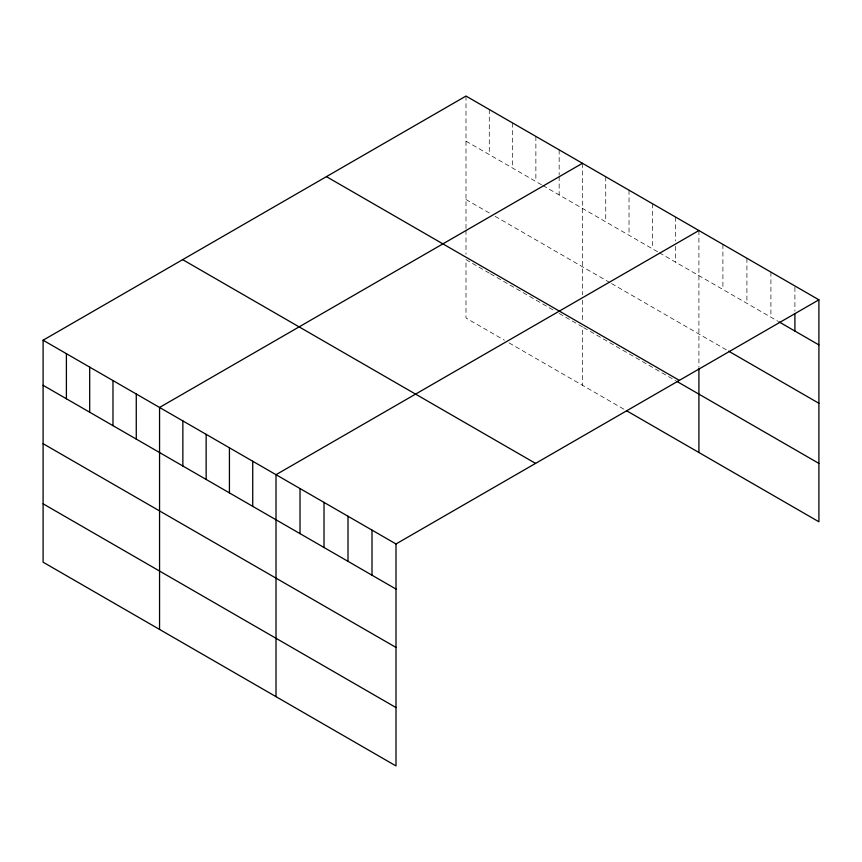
<?xml version="1.0" encoding="UTF-8"?>
<svg xmlns="http://www.w3.org/2000/svg" width="862" height="862" viewBox="0 0 862 862"><rect width="100%" height="100%" fill="white"/><g stroke="black" fill="none" stroke-linecap="round" stroke-linejoin="round"><path stroke-width="0.65" stroke-dasharray="4.31 3.23" d="M465.997 141.152L541.692 184.856M542.855 185.535L658.148 252.092M659.311 252.771L777.761 321.149M465.997 199.521L489.282 212.968M495.111 216.33L610.404 282.898M611.567 283.576L727.485 350.489M489.282 273.114L465.997 259.667L465.997 318.035L504.432 340.221M490.456 273.782L554.503 310.762M559.158 313.456L582.453 326.903L582.453 385.271M583.617 327.571L675.625 380.692M509.086 342.914L624.379 409.472M794.904 287.283L794.904 311.15M770.908 272.101L770.908 317.194M746.912 258.244L746.912 303.338M722.906 244.388L722.906 289.481M698.91 230.531L698.91 367.406M675.625 217.084L675.625 240.961M675.625 246.263L675.625 262.177M652.329 203.637L652.329 248.73M629.034 190.19L629.034 235.283M605.749 176.742L605.749 221.836M582.453 163.295L582.453 294.826M582.453 300.17L582.453 321.558M559.158 149.848L559.158 175.051M559.158 176.376L559.158 194.941M535.873 136.401L535.873 181.494M512.578 122.954L512.578 168.047M489.282 109.506L489.282 154.6M465.997 96.059L465.997 228.926M465.997 230.262L465.997 254.322"/><path stroke-width="1.29" d="M43.1 340.221L396.003 543.965L396.003 765.941L43.1 562.186L43.1 340.221L465.997 96.059L818.9 299.814L818.9 521.779L626.706 410.818M582.453 163.295L159.556 407.457L159.556 629.432M698.91 230.531L276.012 474.693L276.012 696.668M396.003 543.965L818.9 299.814M778.903 321.817L818.9 344.908M728.627 351.157L818.9 403.276M326.439 176.635L679.342 380.379M676.789 381.36L818.9 463.411M182.658 259.645L535.561 463.39M43.1 385.314L396.003 589.058M43.1 443.682L396.003 647.427M43.1 503.817L396.003 707.573M794.904 313.811L794.904 331.051M698.91 368.742L698.91 452.507M372.007 530.108L372.007 575.202M348.011 516.252L348.011 561.345M324.015 502.406L324.015 547.499M300.019 488.549L300.019 533.643M252.728 461.245L252.728 506.339M229.432 447.798L229.432 492.892M206.147 434.351L206.147 479.444M182.852 420.904L182.852 465.997M136.271 394.009L136.271 439.103M112.976 380.562L112.976 425.656M89.68 367.115L89.68 412.208M66.396 353.668L66.396 398.761"/></g></svg>
